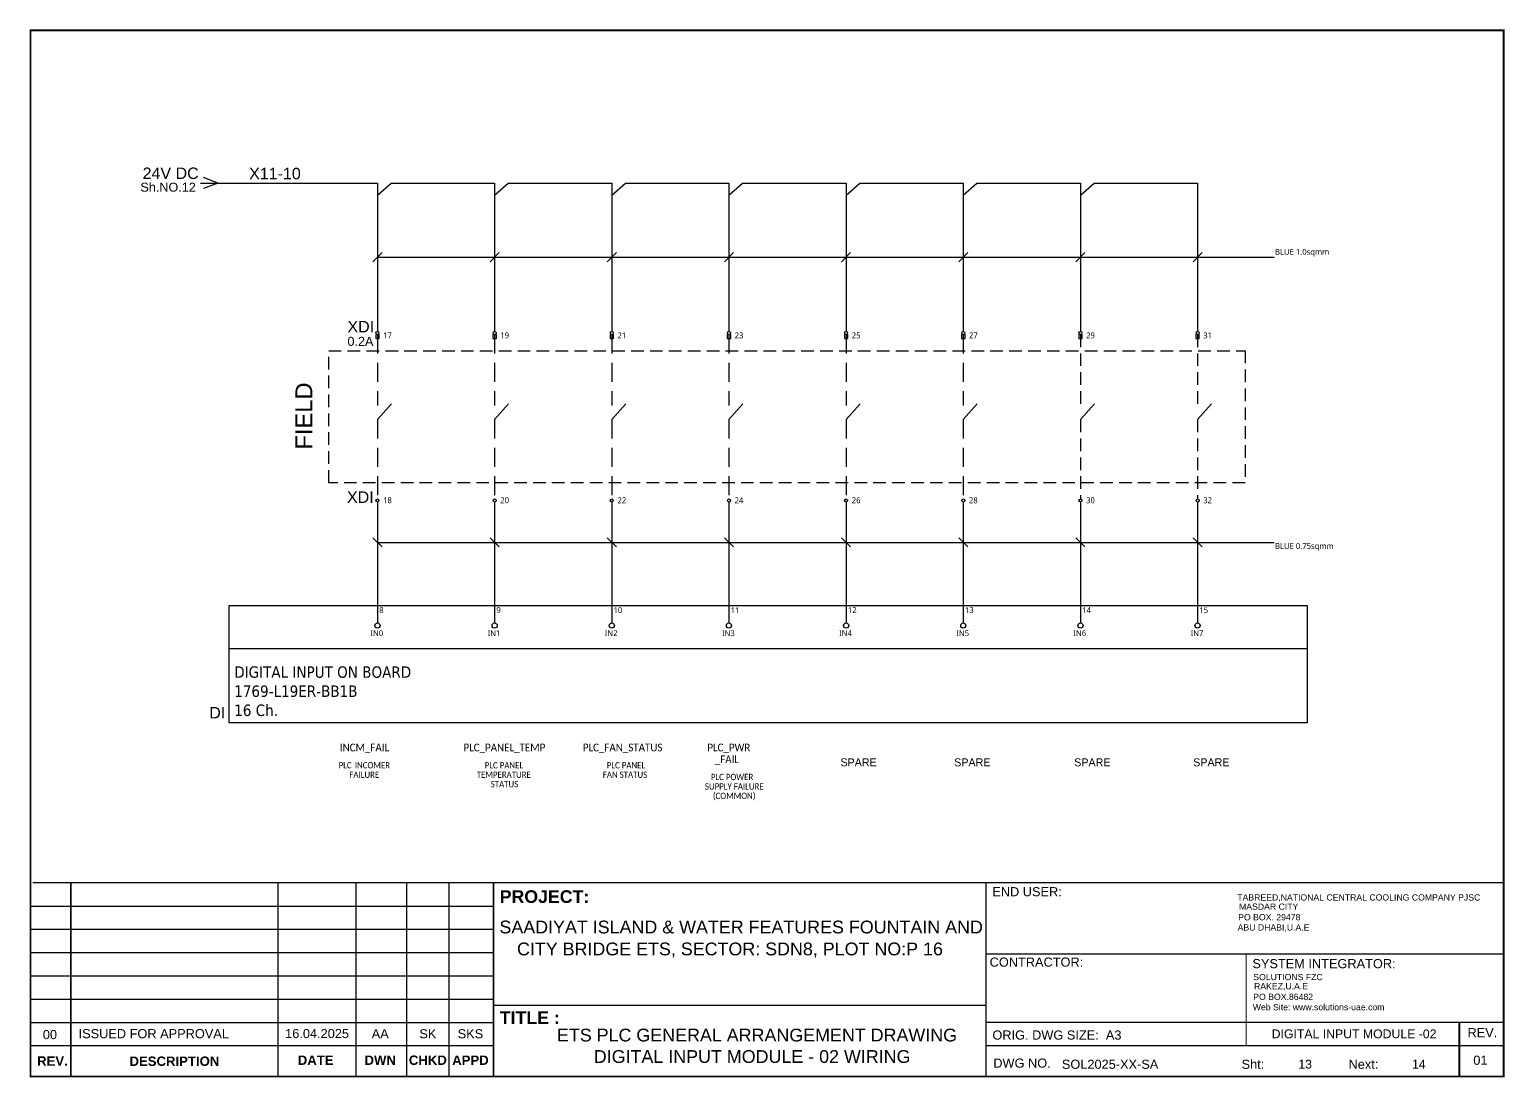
# Model space of a CAD drawing. Header units: inches. Extents: x 100535554 to 201081702, y 63708552 to 127420865.
# Drawn here: x 100541492 to 100542662, y 63708552 to 63709384 of the extents above; entities that cross this region are included whole.
import ezdxf
from ezdxf.enums import TextEntityAlignment as Align

# ---------------------------------------------------------------- set-up
doc = ezdxf.new("R2010")
doc.units = ezdxf.units.IN
doc.header["$MEASUREMENT"] = 0
doc.linetypes.add('DASHED', pattern=[0.75, 0.5, -0.25])
doc.layers.add('BORDER', color=7, linetype='Continuous')
doc.styles.add('A', font='arial.ttf')
doc.styles.add('ABB', font='arialbd.ttf')
doc.styles.add('MtXpl_Franklin_Gothi', font='FRAMDCN.TTF')
doc.styles.add('MtXpl_Segoe_UI', font='segoeui.ttf')
doc.styles.add('Tahoma$001H0', font='tahoma.ttf')

# ---------------------------------------------------------------- blocks, each defined once
blk = doc.blocks.new('Title Frame_Al Bayt')
at = {"layer": 'BORDER'}
for p, q in [((897.4, -274.9), (1264.8, -274.9)), ((897.4, -293.3), (1264.8, -293.3)), ((897.4, -311.8), (1264.8, -311.8)), ((897.4, -330.3), (1264.8, -330.3)), ((897.4, -348.7), (1264.8, -348.7)), ((897.4, -367.2), (1264.8, -367.2))]:
    blk.add_line(p, q, dxfattribs=at)
at = {"layer": 'BORDER', "const_width": 1.54}
blk.add_lwpolyline([(897.4, 420.3), (897.4, -410.2), (2066.3, -410.2), (2066.3, 420.3)], close=True, dxfattribs=at)
at = {"layer": 'BORDER'}
for points, const_width in [([(899, -256.4), (2066.3, -256.4)], 1.08), ([(929.4, -410.2), (929.4, -256.4)], 1.08), ([(1093.7, -410.2), (1093.7, -256.4)], 1.08), ([(1093.7, -391.8), (1093.7, -256.4)], 1.08), ([(1155.6, -410.2), (1155.6, -256.4)], 1.08), ([(1195.8, -410.2), (1195.8, -256.4)], 1.08), ([(1195.8, -391.8), (1195.8, -256.4)], 1.08), ([(1229.6, -410.2), (1229.6, -256.4)], 1.08), ([(1229.6, -391.8), (1229.6, -256.4)], 1.08), ([(1264.8, -256.4), (1264.8, -410.2)], 1.08), ([(1655.6, -410.2), (1655.6, -256.4)], 1.08), ([(1655.6, -312.9), (2066.3, -312.9)], 0.923), ([(1862.1, -385.6), (1862.1, -312.9)], 0.923), ([(1655.6, -353.7), (1265.2, -353.7)], 1.08), ([(2066.3, -367.2), (1655.6, -367.2)], 1.08), ([(2031.2, -410.2), (2031.2, -367.2)], 1.54), ([(897.4, -385.6), (1264.8, -385.6)], 1.08), ([(2066.3, -385.6), (1655.6, -385.6)], 1.08)]:
    blk.add_lwpolyline(points, dxfattribs=dict(at, const_width=const_width))
for s, height, style, p in [('PROJECT:', 10.07, 'ABB', (1269.7, -272.4)), ('END USER:', 7.25, 'A', (1660.6, -267.1)), ('TABREED,NATIONAL CENTRAL COOLING COMPANY PJSC', 4.93, 'A', (1855, -270.5)), ('MASDAR CITY', 4.93, 'A', (1856.4, -277.8)), ('SAADIYAT ISLAND & WATER FEATURES FOUNTAIN AND', 10.15, 'A', (1269.5, -296.6)), ('ABU DHABI,U.A.E', 4.93, 'A', (1855.3, -294.3)), ('PO BOX. 29478', 4.93, 'A', (1855.7, -286.2)), (' CITY BRIDGE ETS, SECTOR: SDN8, PLOT NO:P 16', 10.15, 'A', (1279.5, -314)), ('CONTRACTOR:', 7.25, 'A', (1658.5, -323)), ('SYSTEM INTEGRATOR:', 7.25, 'A', (1867, -324.2)), ('SOLUTIONS FZC', 4.93, 'A', (1867.7, -333.7)), ('RAKEZ,U.A.E', 4.93, 'A', (1868.3, -341)), ('PO BOX.86482', 4.93, 'A', (1867.7, -349.4)), ('TITLE :', 10.07, 'ABB', (1269.8, -368.5)), ('Web Site: www.solutions-uae.com ', 4.93, 'A', (1867.3, -357.6)), ('ORIG. DWG SIZE:  A3', 7.25, 'A', (1660.7, -380.9)), ('REV.', 7.25, 'A', (2037.7, -379)), ('DWG NO.', 7.25, 'A', (1661.4, -403.2)), ('SOL2025-XX-SA', 7.25, 'A', (1715.8, -404.1)), ('Sht:', 7.25, 'A', (1858.4, -404.1)), ('Next:', 7.25, 'A', (1943.3, -404.1)), ('01', 7.25, 'A', (2042.3, -400.9))]:
    blk.add_text(s, height=height, dxfattribs=dict(at, style=style)).set_placement(p)
for s, height, style, p in [('00', 7.25, 'A', (912.8, -376.9)), ('REV.', 7.46, 'ABB', (914.8, -397.9))]:
    blk.add_text(s, height=height, dxfattribs=dict(at, style=style)).set_placement(p, align=Align.MIDDLE)
for s, height, style, p in [('ISSUED FOR APPROVAL', 7.25, 'A', (995.2, -379.8)), ('16.04.2025', 7.25, 'A', (1124.8, -379.7)), ('AA', 7.25, 'A', (1174.9, -379.9)), ('SK', 7.25, 'A', (1212.7, -379.9)), ('SKS', 7.25, 'A', (1246.5, -379.9)), ('DESCRIPTION', 7.463, 'ABB', (1011.6, -401.8)), ('DATE', 7.46, 'ABB', (1123.7, -401)), ('DWN', 7.46, 'ABB', (1174.9, -401)), ('CHKD', 7.46, 'ABB', (1212.7, -401)), ('APPD', 7.46, 'ABB', (1246.5, -401))]:
    blk.add_text(s, height=height, dxfattribs=dict(at, style=style)).set_placement(p, align=Align.CENTER)

msp = doc.modelspace()

# ---------------------------------------------------------------- linework, layer by layer
for p, q in [((100541641.235, 63709262.096), (100541629.983, 63709266.396)), ((100541627.716, 63709262.096), (100541768.004, 63709262.096)), ((100541641.235, 63709262.096), (100541629.983, 63709257.796)), ((100541768.004, 63709262.096), (100541768.004, 63709144.297)), ((100541768.004, 63709252.421), (100541778.827, 63709262.096)), ((100541778.827, 63709262.096), (100541860.978, 63709262.096)), ((100541860.978, 63709262.096), (100541860.978, 63709144.297)), ((100541860.978, 63709252.421), (100541871.8, 63709262.096)), ((100541871.8, 63709262.096), (100541953.951, 63709262.096)), ((100541953.951, 63709262.096), (100541953.951, 63709144.297)), ((100541953.951, 63709252.421), (100541964.773, 63709262.096)), ((100541964.773, 63709262.096), (100542046.924, 63709262.096)), ((100542046.924, 63709262.096), (100542046.924, 63709144.297)), ((100542046.924, 63709252.421), (100542057.747, 63709262.096)), ((100542057.747, 63709262.096), (100542139.897, 63709262.096)), ((100542139.897, 63709262.096), (100542139.897, 63709144.297)), ((100542139.897, 63709252.421), (100542150.72, 63709262.096)), ((100542150.72, 63709262.096), (100542232.87, 63709262.096)), ((100542232.87, 63709262.096), (100542232.87, 63709144.297)), ((100542232.87, 63709252.421), (100542243.693, 63709262.096)), ((100542243.693, 63709262.096), (100542325.844, 63709262.096)), ((100542325.844, 63709262.096), (100542325.844, 63709144.297)), ((100542325.844, 63709252.421), (100542336.666, 63709262.096)), ((100542336.666, 63709262.096), (100542418.817, 63709262.096)), ((100542418.817, 63709262.096), (100542418.817, 63709144.297)), ((100541768.004, 63709203.196), (100542479.489, 63709203.196)), ((100541768.004, 63709074.24), (100541779.077, 63709086.813)), ((100541860.978, 63709074.24), (100541872.05, 63709086.813)), ((100541953.951, 63709074.24), (100541965.024, 63709086.813)), ((100542046.924, 63709074.24), (100542057.997, 63709086.813)), ((100542139.897, 63709074.24), (100542150.97, 63709086.813)), ((100542232.87, 63709074.24), (100542243.943, 63709086.813)), ((100542325.844, 63709074.24), (100542336.916, 63709086.813)), ((100542418.817, 63709074.24), (100542429.889, 63709086.813)), ((100541768.004, 63709008.831), (100541768.004, 63708912.821)), ((100541860.978, 63709008.831), (100541860.978, 63708912.821)), ((100541953.951, 63709008.831), (100541953.951, 63708912.821)), ((100542046.924, 63709008.831), (100542046.924, 63708912.821)), ((100542139.897, 63709008.831), (100542139.897, 63708912.821)), ((100542232.87, 63709008.831), (100542232.87, 63708912.821)), ((100542325.844, 63709008.831), (100542325.844, 63708912.821)), ((100542418.817, 63709008.831), (100542418.817, 63708912.821)), ((100541768.004, 63708976.758), (100542479.489, 63708976.758)), ((100541650.222, 63708892.544), (100542505.652, 63708892.544))]:
    msp.add_line(p, q)
at = {"color": 7}
for p, q in [((100541764.383, 63709199.575), (100541771.626, 63709206.818)), ((100541857.356, 63709199.575), (100541864.599, 63709206.818)), ((100541950.329, 63709199.575), (100541957.572, 63709206.818)), ((100542043.303, 63709199.575), (100542050.545, 63709206.818)), ((100542136.276, 63709199.575), (100542143.519, 63709206.818)), ((100542229.249, 63709199.575), (100542236.492, 63709206.818)), ((100542322.222, 63709199.575), (100542329.465, 63709206.818)), ((100542415.195, 63709199.575), (100542422.438, 63709206.818)), ((100541764.383, 63708980.379), (100541771.626, 63708973.136)), ((100541857.356, 63708980.379), (100541864.599, 63708973.136)), ((100541950.329, 63708980.379), (100541957.572, 63708973.136)), ((100542043.303, 63708980.379), (100542050.545, 63708973.136)), ((100542136.276, 63708980.379), (100542143.519, 63708973.136)), ((100542229.249, 63708980.379), (100542236.492, 63708973.136)), ((100542322.222, 63708980.379), (100542329.465, 63708973.136)), ((100542415.195, 63708980.379), (100542422.438, 63708973.136))]:
    msp.add_line(p, q, dxfattribs=at)
at = {"color": 0}
msp.add_line((100541768.004, 63709152.413), (100541768.004, 63709145.257), dxfattribs=at)
at = {"linetype": 'DASHED', "ltscale": 30}
for p, q in [((100541768.004, 63709141.835), (100541768.004, 63709085.528)), ((100541860.978, 63709141.835), (100541860.978, 63709085.528)), ((100541953.951, 63709141.835), (100541953.951, 63709085.528)), ((100542046.924, 63709141.835), (100542046.924, 63709085.528)), ((100542139.897, 63709141.835), (100542139.897, 63709085.528)), ((100542232.87, 63709141.835), (100542232.87, 63709085.528)), ((100541768.004, 63709074.24), (100541768.004, 63709011.293)), ((100541860.978, 63709074.24), (100541860.978, 63709011.293)), ((100541953.951, 63709074.24), (100541953.951, 63709011.293)), ((100542046.924, 63709074.24), (100542046.924, 63709011.293)), ((100542139.897, 63709074.24), (100542139.897, 63709011.293)), ((100542232.87, 63709074.24), (100542232.87, 63709011.293))]:
    msp.add_line(p, q, dxfattribs=at)
at = {"linetype": 'DASHED', "ltscale": 20}
for p, q in [((100542325.844, 63709141.835), (100542325.844, 63709085.528)), ((100542418.817, 63709141.835), (100542418.817, 63709085.528)), ((100542325.844, 63709074.24), (100542325.844, 63709011.293)), ((100542418.817, 63709074.24), (100542418.817, 63709011.293))]:
    msp.add_line(p, q, dxfattribs=at)
for points in [[(100541766.629, 63709138.598), (100541769.38, 63709138.598), (100541769.38, 63709141.835), (100541766.629, 63709141.835)], [(100541859.602, 63709138.598), (100541862.353, 63709138.598), (100541862.353, 63709141.835), (100541859.602, 63709141.835)], [(100541952.576, 63709138.598), (100541955.326, 63709138.598), (100541955.326, 63709141.835), (100541952.576, 63709141.835)], [(100542045.549, 63709138.598), (100542048.299, 63709138.598), (100542048.299, 63709141.835), (100542045.549, 63709141.835)], [(100542138.522, 63709138.598), (100542141.272, 63709138.598), (100542141.272, 63709141.835), (100542138.522, 63709141.835)], [(100542231.495, 63709138.598), (100542234.246, 63709138.598), (100542234.246, 63709141.835), (100542231.495, 63709141.835)], [(100542324.468, 63709138.598), (100542327.219, 63709138.598), (100542327.219, 63709141.835), (100542324.468, 63709141.835)], [(100542417.441, 63709138.598), (100542420.192, 63709138.598), (100542420.192, 63709141.835), (100542417.441, 63709141.835)], [(100541650.222, 63708926.647), (100542505.652, 63708926.647), (100542505.652, 63708833.42), (100541650.222, 63708833.42)]]:
    msp.add_lwpolyline(points, close=True)
msp.add_lwpolyline([(100541729.325, 63709128.956), (100542456.503, 63709128.956), (100542456.503, 63709024.172), (100541729.325, 63709024.172)], close=True, dxfattribs=at)
at = {"color": 0}
for centre in [(100541768.004, 63709143.066), (100541860.978, 63709143.066), (100541953.951, 63709143.066), (100542046.924, 63709143.066), (100542139.897, 63709143.066), (100542232.87, 63709143.066), (100542325.844, 63709143.066), (100542418.817, 63709143.066), (100541768.004, 63709010.062), (100541860.978, 63709010.062), (100541953.951, 63709010.062), (100542046.924, 63709010.062), (100542139.897, 63709010.062), (100542232.87, 63709010.062), (100542325.844, 63709010.062), (100542418.817, 63709010.062)]:
    msp.add_circle(centre, 1.231, dxfattribs=at)
for centre in [(100541768.004, 63708910.758), (100541860.978, 63708910.758), (100541953.951, 63708910.758), (100542046.924, 63708910.758), (100542139.897, 63708910.758), (100542232.87, 63708910.758), (100542325.844, 63708910.758), (100542418.817, 63708910.758)]:
    msp.add_circle(centre, 2.063)

# ---------------------------------------------------------------- block references
at = {"layer": 'BORDER'}
msp.add_blockref('Title Frame_Al Bayt', (100540595.304, 63708962.922), dxfattribs=at)

# ---------------------------------------------------------------- texts
at = {"color": 7, "style": 'MtXpl_Segoe_UI'}
for s, p in [('BLUE 1.0sqmm', (100542480.252, 63709207.472)), ('BLUE 0.75sqmm', (100542480.252, 63708973.908))]:
    msp.add_text(s, height=4.66043, dxfattribs=at).set_placement(p, align=Align.MIDDLE_LEFT)
for s, height, p in [('17', 4.6604, (100541772.512, 63709138.787)), ('19', 4.6604, (100541865.485, 63709138.787)), ('21', 4.6604, (100541958.459, 63709138.787)), ('23', 4.6604, (100542051.432, 63709138.787)), ('25', 4.6604, (100542144.405, 63709138.787)), ('27', 4.6604, (100542237.378, 63709138.787)), ('29', 4.6604, (100542330.351, 63709138.787)), ('31', 4.6604, (100542423.324, 63709138.787)), ('18', 4.6604, (100541772.512, 63709007.901)), ('20', 4.6604, (100541865.485, 63709007.901)), ('22', 4.6604, (100541958.459, 63709007.901)), ('24', 4.6604, (100542051.432, 63709007.901)), ('26', 4.6604, (100542144.405, 63709007.901)), ('28', 4.6604, (100542237.378, 63709007.901)), ('30', 4.6604, (100542330.351, 63709007.901)), ('32', 4.6604, (100542423.324, 63709007.901)), ('8', 4.66, (100541769.398, 63708920.683)), ('9', 4.66, (100541862.372, 63708920.683)), ('10', 4.6604, (100541955.345, 63708920.683)), ('11', 4.6604, (100542048.318, 63708920.683)), ('12', 4.6604, (100542141.291, 63708920.683)), ('13', 4.6604, (100542234.264, 63708920.683)), ('14', 4.6604, (100542327.237, 63708920.683)), ('15', 4.6604, (100542420.211, 63708920.683)), ('IN0', 4.6604, (100541762.447, 63708902.375)), ('IN1', 4.6604, (100541855.421, 63708902.375)), ('IN2', 4.6604, (100541948.394, 63708902.375)), ('IN3', 4.6604, (100542041.367, 63708902.375)), ('IN4', 4.6604, (100542134.34, 63708902.375)), ('IN5', 4.6604, (100542227.313, 63708902.375)), ('IN6', 4.6604, (100542320.286, 63708902.375)), ('IN7', 4.6604, (100542413.26, 63708902.375))]:
    msp.add_text(s, height=height, dxfattribs=at).set_placement(p)
at = {"color": 0, "style": 'MtXpl_Franklin_Gothi'}
for p in [(100542149.797, 63708802.166), (100542240.07, 63708802.166), (100542335.312, 63708802.166), (100542429.726, 63708802.166)]:
    msp.add_text('SPARE', height=6.3482, dxfattribs=at).set_placement(p, align=Align.MIDDLE_CENTER)
at = {"style": 'A'}
msp.add_text('DIGITAL INPUT MODULE -02 ', height=6.96131, dxfattribs=at).set_placement((100542477.616, 63708583.121))
for s, p in [('13', (100542504.171, 63708562.53)), ('14', (100542594.369, 63708562.53))]:
    msp.add_text(s, height=6.9613, dxfattribs=at).set_placement(p, align=Align.MIDDLE_CENTER)
at = {"color": 7, "insert": (100541654.354, 63708878.363), "char_height": 9.09602, "attachment_point": 1, "style": 'Tahoma$001H0'}
msp.add_mtext_dynamic_manual_height_columns('\\pt63.672;DIGITAL INPUT ON BOARD\\P1769-L19ER-BB1B\\P16 Ch.', width=844.30981, gutter_width=1, heights=[440.884], dxfattribs=at)
at = {"color": 7, "attachment_point": 1, "line_spacing_factor": 0.9, "style": 'Tahoma$001H0'}
for s, width, heights, insert, char_height in [('\\pi2.0281,t65.7;{\\fCalibri|b0|i0|c0|p32;\\H0.68162x;\\W0.9;\\C256;INCM_FAIL\\P\\pi21.374,t85.046;\\H0.58065x;\\P\\pi1.0223,t64.694;\\H1.3889x;PLC\\fTahoma|b0|i0|c0|p34;\\H1.3644x;\\W1; \\fCalibri|b0|i0|c0|p32;\\H0.73294x;\\W0.9;INCOMER\\P\\pi0,tz;      FAILURE}', 42.7472, [36.74], (100541736.185, 63708817.036), 9.096024), ('\\pi0.55059,t64.223;{\\fCalibri|b0|i0|c0|p32;\\H0.68162x;\\W0.9;\\C256;PLC_PANEL_TEMP\\P\\pi32.788,t96.46;\\H0.58065x;\\P\\pi0,tz;\\H1.3889x;           PLC PANEL\\P       TEMPERATURE \\P              STATUS}', 65.57626, [40.498], (100541835.72, 63708817.036), 9.09602)]:
    msp.add_mtext_dynamic_manual_height_columns(s, width=width, gutter_width=0, heights=heights, dxfattribs=dict(at, insert=insert, char_height=char_height))
at = {"color": 7}
note = msp.add_mtext_dynamic_manual_height_columns('\\pi1.5835,t65.256;{\\fCalibri|b0|i0|c0|p32;\\H0.68162x;\\W0.9;\\C256;PLC_FAN_STATUS\\P\\pi32.982,t96.654;\\H0.58065x;\\P\\pi0,tz;\\H1.3889x;             PLC PANEL\\P           FAN STATUS\\P}', width=65.96373, gutter_width=0, heights=[31.783, 0], dxfattribs=dict(at, insert=(100541929.375, 63708817.036), char_height=9.09602, attachment_point=1, line_spacing_factor=0.9, style='Tahoma$001H0'))
for column, words in zip(note.columns.linked_columns, ['{\\fCalibri|b0|i0|c0|p32;\\H0.5497x;\\W0.9;\\C256;              }']):
    column.text = words
note = msp.add_mtext_dynamic_manual_height_columns('{\\fCalibri|b0|i0|c0|p32;\\H0.68162x;\\W0.9;\\C256; PLC_PWR\\P    _FAIL\\P\\pi24.26,t87.932;\\H0.58065x;\\P\\pi0,tz;\\H1.3889x;   PLC POWER \\PSUPPLY FAILURE\\P    (COMMON)\\P}', width=48.51993, gutter_width=0, heights=[51.094, 0], dxfattribs=dict(at, insert=(100542027.839, 63708817.036), char_height=9.09602, attachment_point=1, line_spacing_factor=0.9, style='Tahoma$001H0'))
for column, words in zip(note.columns.linked_columns, ['{\\fCalibri|b0|i0|c0|p32;\\H0.5497x;\\W0.9;\\C256;           \\P              }']):
    column.text = words
at = {"layer": 'BORDER', "style": 'A'}
for s, height, p in [('24V DC', 9.096, (100541581.675, 63709269.85)), ('X11-10', 9.096, (100541666.18, 63709269.632)), ('Sh.NO.12', 7.1693, (100541579.926, 63709258.796)), ('XDI', 9.096, (100541744.205, 63709148.065)), ('0.2A', 7.1693, (100541744.205, 63709136.379)), ('XDI', 9.096, (100541743.853, 63709012.688)), ('DI', 9.096, (100541634.543, 63708841.555))]:
    msp.add_text(s, height=height, dxfattribs=at).set_placement(p, align=Align.MIDDLE_LEFT)
msp.add_text('FIELD', height=13.4424, rotation=90, dxfattribs=at).set_placement((100541709.617, 63709050.523), align=Align.MIDDLE_LEFT)
for s, p in [('ETS PLC GENERAL ARRANGEMENT DRAWING', (100541910.466, 63708580.539)), ('DIGITAL INPUT MODULE - 02 WIRING', (100541939.693, 63708563.516))]:
    msp.add_text(s, height=10.15, dxfattribs=at).set_placement(p)

doc.saveas('drawing.dxf')
